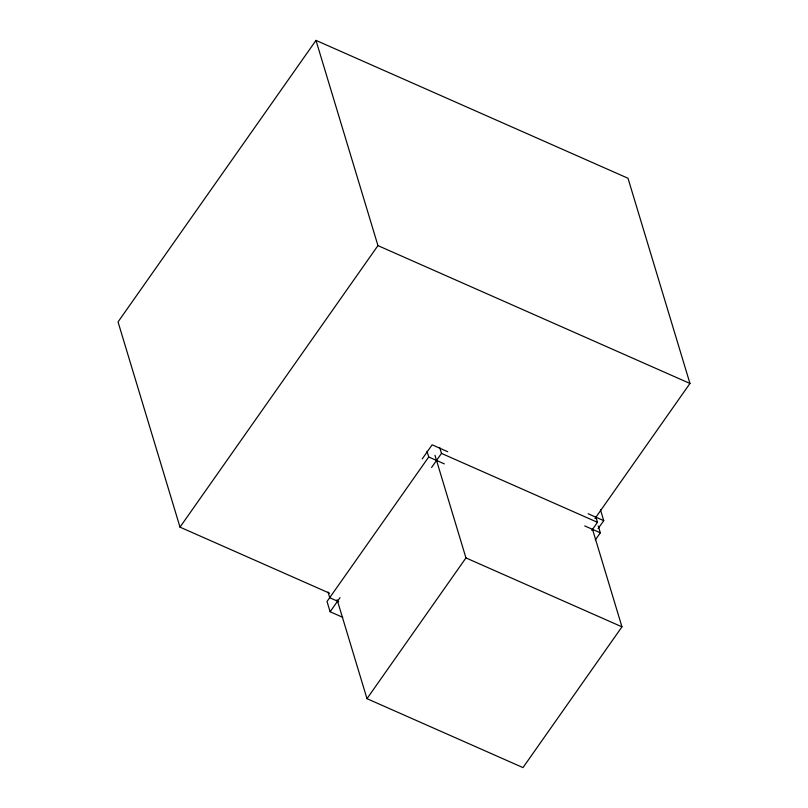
<?xml version="1.0" encoding="UTF-8"?>
<svg xmlns="http://www.w3.org/2000/svg" width="808" height="808" viewBox="0 0 808 808"><rect width="100%" height="100%" fill="white"/><g stroke="black" fill="none" stroke-linecap="round" stroke-linejoin="round"><path stroke-width="1.21" d="M594.971 518.564L689.961 383.467L627.998 178.255L315.989 40.4L118.039 321.927L180.002 527.139L329.674 593.264M180.002 527.139L377.952 245.612L315.989 40.4M422.231 458.894L432.129 444.814L447.723 451.712M427.008 451.288L428.725 456.985L327.028 601.495L330.129 611.757L342.744 617.332M330.129 611.757L340.027 597.678M431.583 467.468L441.481 453.399L439.754 447.693M592.446 529.058L621.958 626.836L522.988 767.6L366.984 698.668L465.953 557.914L434.977 455.308M591.83 530.371L597.486 522.322L595.759 516.625M598.082 528.685L603.738 520.645L600.455 509.777M595.274 539.996L600.334 532.805L598.263 525.968M377.952 245.612L689.961 383.467M588.133 513.747L603.738 520.645M441.481 453.399L597.486 522.322M428.725 456.985L444.329 463.883M584.729 525.917L600.334 532.805M465.953 557.914L621.958 626.836M338.663 601.687L329.755 597.748L328.028 592.052M337.098 599.688L366.984 698.668"/></g></svg>
